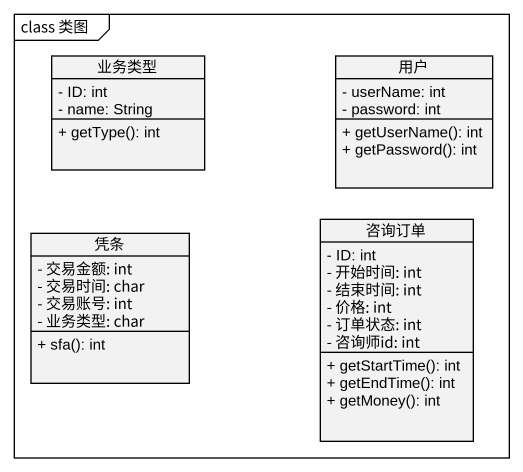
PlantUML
@startuml
mainframe class 类图
hide circle
hide empty members
skinparam classAttributeIconSize 0
class 业务类型 {
  - ID: int
  - name: String
  + getType(): int
}
class 用户 {
  - userName: int
  - password: int
  + getUserName(): int
  + getPassword(): int
}
class 凭条 {
  - 交易金额: int
  - 交易时间: char
  - 交易账号: int
  - 业务类型: char
  + sfa(): int
}
class 咨询订单 {
  - ID: int
  - 开始时间: int
  - 结束时间: int
  - 价格: int
  - 订单状态: int
  - 咨询师id: int
  + getStartTime(): int
  + getEndTime(): int
  + getMoney(): int
}
@enduml
